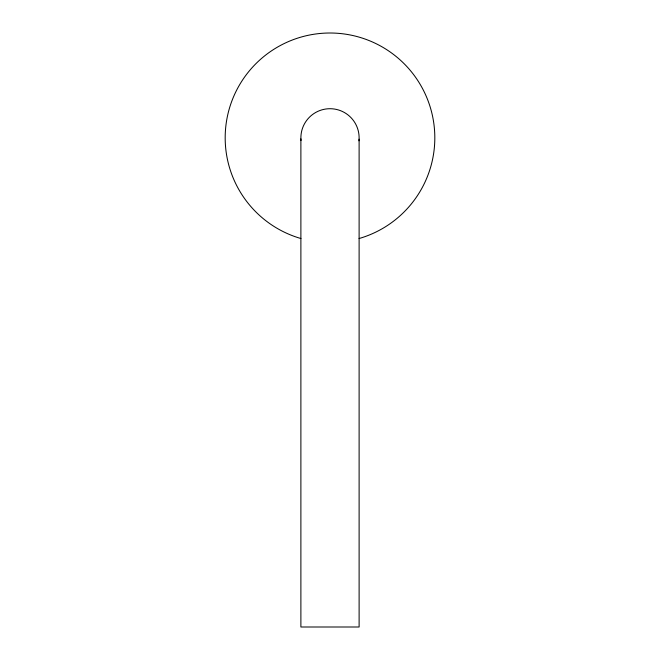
<?xml version="1.0" encoding="UTF-8"?>
<svg xmlns="http://www.w3.org/2000/svg" width="660" height="660" viewBox="0 0 660 660"><rect width="100%" height="100%" fill="white"/><g stroke="black" fill="none" stroke-linecap="round" stroke-linejoin="round"><path stroke-width="0.99" d="M359.114 139.169L359.114 627L300.886 627L300.886 138.864M300.927 238.532A104.825 104.825 0 0 1 244.522 77.154A104.825 104.825 0 0 1 415.478 77.154A104.825 104.825 0 0 1 359.073 238.532M301.01 140.514A29.114 29.114 0 0 1 330.157 108.71A29.114 29.114 0 0 1 358.966 140.827"/></g></svg>
